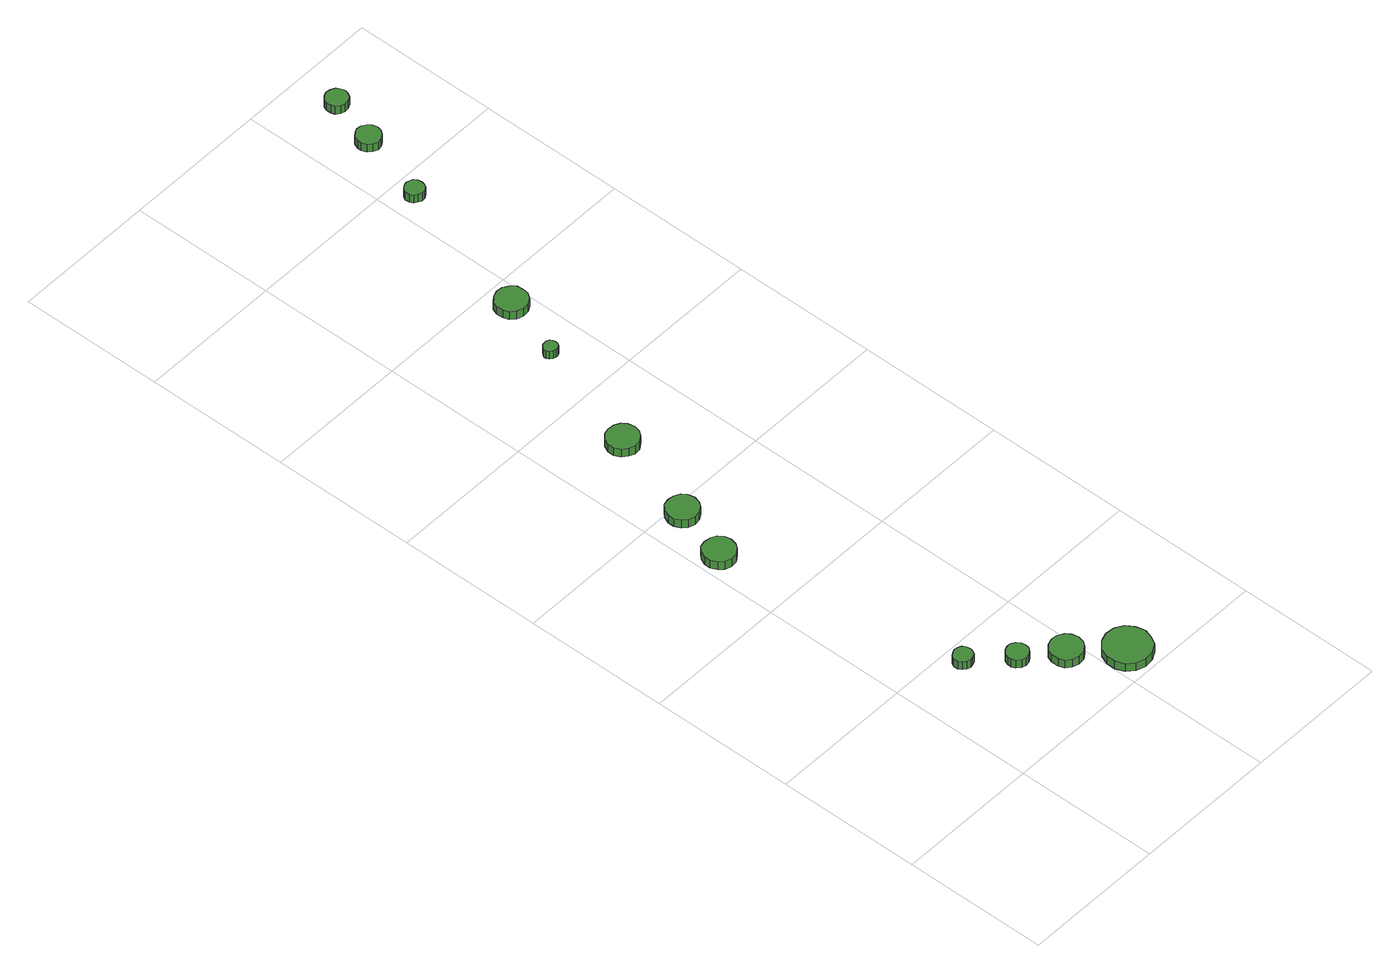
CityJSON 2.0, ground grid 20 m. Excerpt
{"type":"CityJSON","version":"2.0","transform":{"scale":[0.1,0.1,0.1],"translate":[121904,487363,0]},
"CityObjects":{
"tree1":{"type":"SolitaryVegetationObject","attributes":{"function":"something"},"geometry":[{"type":"MultiSurface","lod":"1","boundaries":[[[0,1,2,3,4,5,6,7,8,9,10,11,12,13,14]],[[15,16,17,18,19,20,21,22,23,24,25,26,27,28,29]],[[0,29,28,1]],[[1,28,27,2]],[[2,27,26,3]],[[3,26,25,4]],[[4,25,24,5]],[[5,24,23,6]],[[6,23,22,7]],[[7,22,21,8]],[[8,21,20,9]],[[9,20,19,10]],[[10,19,18,11]],[[11,18,17,12]],[[12,17,16,13]],[[13,16,15,14]],[[14,15,29,0]]]}]},
"tree2":{"type":"SolitaryVegetationObject","attributes":{"function":"something"},"geometry":[{"type":"MultiSurface","lod":"1","boundaries":[[[30,31,32,33,34,35,36,37,38,39,40,41,42,43,44]],[[45,46,47,48,49,50,51,52,53,54,55,56,57,58,59]],[[30,59,58,31]],[[31,58,57,32]],[[32,57,56,33]],[[33,56,55,34]],[[34,55,54,35]],[[35,54,53,36]],[[36,53,52,37]],[[37,52,51,38]],[[38,51,50,39]],[[39,50,49,40]],[[40,49,48,41]],[[41,48,47,42]],[[42,47,46,43]],[[43,46,45,44]],[[44,45,59,30]]]}]},
"tree3":{"type":"SolitaryVegetationObject","attributes":{"function":"something"},"geometry":[{"type":"MultiSurface","lod":"1","boundaries":[[[60,61,62,63,64,65,66,67,68,69,70,71,72,73,74]],[[75,76,77,78,79,80,81,82,83,84,85,86,87,88,89]],[[60,89,88,61]],[[61,88,87,62]],[[62,87,86,63]],[[63,86,85,64]],[[64,85,84,65]],[[65,84,83,66]],[[66,83,82,67]],[[67,82,81,68]],[[68,81,80,69]],[[69,80,79,70]],[[70,79,78,71]],[[71,78,77,72]],[[72,77,76,73]],[[73,76,75,74]],[[74,75,89,60]]]}]},
"tree4":{"type":"SolitaryVegetationObject","attributes":{"function":"something"},"geometry":[{"type":"MultiSurface","lod":"1","boundaries":[[[90,91,92,93,94,95,96,97,98,99,100,101,102,103,104]],[[105,106,107,108,109,110,111,112,113,114,115,116,117,118,119]],[[90,119,118,91]],[[91,118,117,92]],[[92,117,116,93]],[[93,116,115,94]],[[94,115,114,95]],[[95,114,113,96]],[[96,113,112,97]],[[97,112,111,98]],[[98,111,110,99]],[[99,110,109,100]],[[100,109,108,101]],[[101,108,107,102]],[[102,107,106,103]],[[103,106,105,104]],[[104,105,119,90]]]}]},
"tree5":{"type":"SolitaryVegetationObject","attributes":{"function":"something"},"geometry":[{"type":"MultiSurface","lod":"1","boundaries":[[[120,121,122,123,124,125,126,127,128,129,130,131,132,133,134]],[[135,136,137,138,139,140,141,142,143,144,145,146,147,148,149]],[[120,149,148,121]],[[121,148,147,122]],[[122,147,146,123]],[[123,146,145,124]],[[124,145,144,125]],[[125,144,143,126]],[[126,143,142,127]],[[127,142,141,128]],[[128,141,140,129]],[[129,140,139,130]],[[130,139,138,131]],[[131,138,137,132]],[[132,137,136,133]],[[133,136,135,134]],[[134,135,149,120]]]}]},
"tree6":{"type":"SolitaryVegetationObject","attributes":{"function":"something"},"geometry":[{"type":"MultiSurface","lod":"1","boundaries":[[[150,151,152,153,154,155,156,157,158,159,160,161,162,163,164]],[[165,166,167,168,169,170,171,172,173,174,175,176,177,178,179]],[[150,179,178,151]],[[151,178,177,152]],[[152,177,176,153]],[[153,176,175,154]],[[154,175,174,155]],[[155,174,173,156]],[[156,173,172,157]],[[157,172,171,158]],[[158,171,170,159]],[[159,170,169,160]],[[160,169,168,161]],[[161,168,167,162]],[[162,167,166,163]],[[163,166,165,164]],[[164,165,179,150]]]}]},
"tree7":{"type":"SolitaryVegetationObject","attributes":{"function":"something"},"geometry":[{"type":"MultiSurface","lod":"1","boundaries":[[[180,181,182,183,184,185,186,187,188,189,190,191,192,193,194]],[[195,196,197,198,199,200,201,202,203,204,205,206,207,208,209]],[[180,209,208,181]],[[181,208,207,182]],[[182,207,206,183]],[[183,206,205,184]],[[184,205,204,185]],[[185,204,203,186]],[[186,203,202,187]],[[187,202,201,188]],[[188,201,200,189]],[[189,200,199,190]],[[190,199,198,191]],[[191,198,197,192]],[[192,197,196,193]],[[193,196,195,194]],[[194,195,209,180]]]}]},
"tree8":{"type":"SolitaryVegetationObject","attributes":{"function":"something"},"geometry":[{"type":"MultiSurface","lod":"1","boundaries":[[[210,211,212,213,214,215,216,217,218,219,220,221,222,223,224]],[[225,226,227,228,229,230,231,232,233,234,235,236,237,238,239]],[[210,239,238,211]],[[211,238,237,212]],[[212,237,236,213]],[[213,236,235,214]],[[214,235,234,215]],[[215,234,233,216]],[[216,233,232,217]],[[217,232,231,218]],[[218,231,230,219]],[[219,230,229,220]],[[220,229,228,221]],[[221,228,227,222]],[[222,227,226,223]],[[223,226,225,224]],[[224,225,239,210]]]}]},
"tree9":{"type":"SolitaryVegetationObject","attributes":{"function":"something"},"geometry":[{"type":"MultiSurface","lod":"1","boundaries":[[[240,241,242,243,244,245,246,247,248,249,250,251,252,253,254]],[[255,256,257,258,259,260,261,262,263,264,265,266,267,268,269]],[[240,269,268,241]],[[241,268,267,242]],[[242,267,266,243]],[[243,266,265,244]],[[244,265,264,245]],[[245,264,263,246]],[[246,263,262,247]],[[247,262,261,248]],[[248,261,260,249]],[[249,260,259,250]],[[250,259,258,251]],[[251,258,257,252]],[[252,257,256,253]],[[253,256,255,254]],[[254,255,269,240]]]}]},
"tree10":{"type":"SolitaryVegetationObject","attributes":{"function":"something"},"geometry":[{"type":"MultiSurface","lod":"1","boundaries":[[[270,271,272,273,274,275,276,277,278,279,280,281,282,283,284]],[[285,286,287,288,289,290,291,292,293,294,295,296,297,298,299]],[[270,299,298,271]],[[271,298,297,272]],[[272,297,296,273]],[[273,296,295,274]],[[274,295,294,275]],[[275,294,293,276]],[[276,293,292,277]],[[277,292,291,278]],[[278,291,290,279]],[[279,290,289,280]],[[280,289,288,281]],[[281,288,287,282]],[[282,287,286,283]],[[283,286,285,284]],[[284,285,299,270]]]}]},
"tree11":{"type":"SolitaryVegetationObject","attributes":{"function":"something"},"geometry":[{"type":"MultiSurface","lod":"1","boundaries":[[[300,301,302,303,304,305,306,307,308,309,310,311,312,313,314]],[[315,316,317,318,319,320,321,322,323,324,325,326,327,328,329]],[[300,329,328,301]],[[301,328,327,302]],[[302,327,326,303]],[[303,326,325,304]],[[304,325,324,305]],[[305,324,323,306]],[[306,323,322,307]],[[307,322,321,308]],[[308,321,320,309]],[[309,320,319,310]],[[310,319,318,311]],[[311,318,317,312]],[[312,317,316,313]],[[313,316,315,314]],[[314,315,329,300]]]}]},
"tree12":{"type":"SolitaryVegetationObject","attributes":{"function":"something"},"geometry":[{"type":"MultiSurface","lod":"1","boundaries":[[[330,331,332,333,334,335,336,337,338,339,340,341,342,343,344]],[[345,346,347,348,349,350,351,352,353,354,355,356,357,358,359]],[[330,359,358,331]],[[331,358,357,332]],[[332,357,356,333]],[[333,356,355,334]],[[334,355,354,335]],[[335,354,353,336]],[[336,353,352,337]],[[337,352,351,338]],[[338,351,350,339]],[[339,350,349,340]],[[340,349,348,341]],[[341,348,347,342]],[[342,347,346,343]],[[343,346,345,344]],[[344,345,359,330]]]}]}
},
"vertices":[
[100,172,21],[99,177,21],[96,182,21],[91,184,21],[86,185,21],[81,183,21],[77,180,21],[74,175,21],[74,169,21],[77,164,21],[81,161,21],[86,159,21],[91,160,21],[96,162,21],[99,167,21],[99,167,8],[96,162,8],[91,160,8],[86,159,8],[81,161,8],[77,164,8],[74,169,8],[74,175,8],[77,180,8],[81,183,8],[86,185,8],[91,184,8],[96,182,8],[99,177,8],[100,172,8],
[151,129,17],[150,135,17],[146,140,17],[141,144,17],[135,144,17],[129,142,17],[124,138,17],[122,132,17],[122,126,17],[124,121,17],[129,116,17],[135,114,17],[141,115,17],[146,118,17],[150,123,17],[150,123,4],[146,118,4],[141,115,4],[135,114,4],[129,116,4],[124,121,4],[122,126,4],[122,132,4],[124,138,4],[129,142,4],[135,144,4],[141,144,4],[146,140,4],[150,135,4],[151,129,4],
[47,504,21],[45,513,21],[40,520,21],[32,524,21],[23,525,21],[14,523,21],[8,517,21],[4,508,21],[4,499,21],[8,491,21],[14,485,21],[23,482,21],[32,483,21],[40,488,21],[45,495,21],[45,495,8],[40,488,8],[32,483,8],[23,482,8],[14,485,8],[8,491,8],[4,499,8],[4,508,8],[8,517,8],[14,523,8],[23,525,8],[32,524,8],[40,520,8],[45,513,8],[47,504,8],
[201,89,19],[199,98,19],[194,105,19],[186,110,19],[177,111,19],[168,108,19],[161,102,19],[158,94,19],[158,84,19],[161,76,19],[168,70,19],[177,67,19],[186,68,19],[194,73,19],[199,80,19],[199,80,6],[194,73,6],[186,68,6],[177,67,6],[168,70,6],[161,76,6],[158,84,6],[158,94,6],[161,102,6],[168,108,6],[177,111,6],[186,110,6],[194,105,6],[199,98,6],[201,89,6],
[72,584,18],[70,593,18],[65,600,18],[57,604,18],[48,605,18],[39,603,18],[33,597,18],[29,588,18],[29,579,18],[33,571,18],[39,565,18],[48,562,18],[57,563,18],[65,568,18],[70,575,18],[70,575,5],[65,568,5],[57,563,5],[48,562,5],[39,565,5],[33,571,5],[29,579,5],[29,588,5],[33,597,5],[39,603,5],[48,605,5],[57,604,5],[65,600,5],[70,593,5],[72,584,5],
[262,37,18],[259,50,18],[252,61,18],[240,68,18],[227,69,18],[215,65,18],[205,56,18],[200,44,18],[200,31,18],[205,19,18],[215,10,18],[227,6,18],[240,7,18],[252,14,18],[259,25,18],[259,25,5],[252,14,5],[240,7,5],[227,6,5],[215,10,5],[205,19,5],[200,31,5],[200,44,5],[205,56,5],[215,65,5],[227,69,5],[240,68,5],[252,61,5],[259,50,5],[262,37,5],
[113,715,17],[111,724,17],[106,731,17],[98,735,17],[89,736,17],[81,734,17],[74,728,17],[70,719,17],[70,710,17],[74,702,17],[81,696,17],[89,693,17],[98,694,17],[106,699,17],[111,706,17],[111,706,4],[106,699,4],[98,694,4],[89,693,4],[81,696,4],[74,702,4],[70,710,4],[70,719,4],[74,728,4],[81,734,4],[89,736,4],[98,735,4],[106,731,4],[111,724,4],[113,715,4],
[155,877,18],[154,881,18],[152,884,18],[148,886,18],[145,886,18],[141,885,18],[138,882,18],[136,879,18],[136,875,18],[138,872,18],[141,869,18],[145,868,18],[148,868,18],[152,870,18],[154,873,18],[154,873,5],[152,870,5],[148,868,5],[145,868,5],[141,869,5],[138,872,5],[136,875,5],[136,879,5],[138,882,5],[141,885,5],[145,886,5],[148,886,5],[152,884,5],[154,881,5],[155,877,5],
[191,960,22],[190,969,22],[184,976,22],[177,981,22],[168,982,22],[159,979,22],[152,973,22],[149,965,22],[149,956,22],[152,948,22],[159,942,22],[168,939,22],[177,940,22],[184,944,22],[190,952,22],[190,952,9],[184,944,9],[177,940,9],[168,939,9],[159,942,9],[152,948,9],[149,956,9],[149,965,9],[152,973,9],[159,979,9],[168,982,9],[177,981,9],[184,976,9],[190,969,9],[191,960,9],
[244,1168,22],[243,1173,22],[240,1178,22],[235,1180,22],[230,1181,22],[225,1179,22],[221,1176,22],[218,1171,22],[218,1165,22],[221,1160,22],[225,1157,22],[230,1155,22],[235,1155,22],[240,1158,22],[243,1163,22],[243,1163,9],[240,1158,9],[235,1155,9],[230,1155,9],[225,1157,9],[221,1160,9],[218,1165,9],[218,1171,9],[221,1176,9],[225,1179,9],[230,1181,9],[235,1180,9],[240,1178,9],[243,1173,9],[244,1168,9],
[280,1269,18],[278,1276,18],[274,1281,18],[268,1285,18],[261,1286,18],[255,1283,18],[250,1279,18],[247,1272,18],[247,1266,18],[250,1259,18],[255,1255,18],[261,1252,18],[268,1253,18],[274,1257,18],[278,1262,18],[278,1262,5],[274,1257,5],[268,1253,5],[261,1252,5],[255,1255,5],[250,1259,5],[247,1266,5],[247,1272,5],[250,1279,5],[255,1283,5],[261,1286,5],[268,1285,5],[274,1281,5],[278,1276,5],[280,1269,5],
[301,1339,16],[299,1345,16],[296,1350,16],[290,1353,16],[284,1354,16],[278,1352,16],[273,1348,16],[271,1342,16],[271,1336,16],[273,1330,16],[278,1326,16],[284,1324,16],[290,1325,16],[296,1328,16],[299,1333,16],[299,1333,3],[296,1328,3],[290,1325,3],[284,1324,3],[278,1326,3],[273,1330,3],[271,1336,3],[271,1342,3],[273,1348,3],[278,1352,3],[284,1354,3],[290,1353,3],[296,1350,3],[299,1345,3],[301,1339,3]
]}
